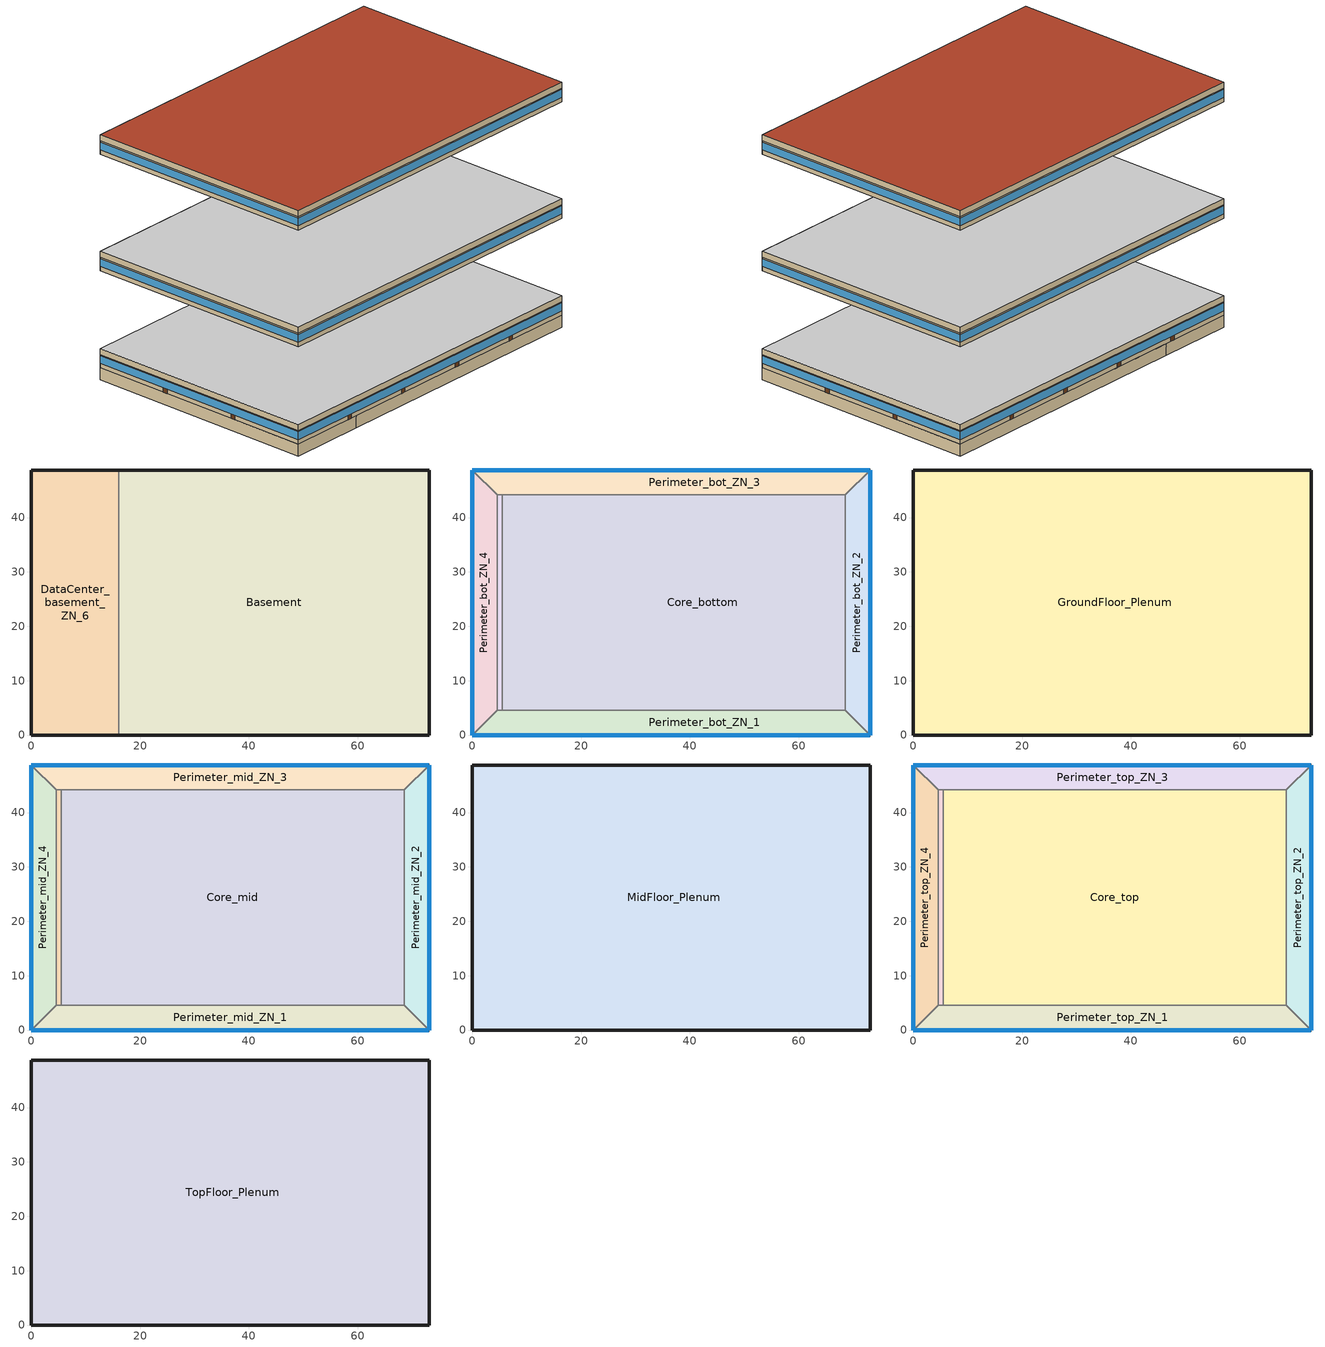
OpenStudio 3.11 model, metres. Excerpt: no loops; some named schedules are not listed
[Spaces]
Basement
 floor ground (Basement Floor construction): 73.11,48.74 73.11,0 16.08,0 16.08,48.74 z-2.44
 wall ground (Basement Wall C-Factor 0.68 Height 2.44): 16.08,0 73.11,0 73.11,48.74 16.08,48.74 z-2.44:0
 wall to DataCenter_basement_ZN_6: 16.08,48.74 16.08,0 z-2.44:0
DataCenter_basement_ZN_6
 floor ground (Basement Floor construction): 16.08,48.74 16.08,0 0,0 0,48.74 z-2.44
 wall ground (Basement Wall C-Factor 0.68 Height 2.44): 16.08,48.74 0,48.74 0,0 16.08,0 z-2.44:0
Core_bottom
 floor to DataCenter_basement_ZN_6: 16.08,44.16 16.08,4.57 5.49,4.57 5.49,44.16 z0
 floor to Basement: 68.53,44.16 68.53,4.57 16.08,4.57 16.08,44.16 z0
 wall to Perimeter_bot_ZN_1: 5.49,4.57 68.53,4.57 z0:2.74
 wall to DataCenter_bot_ZN_6: 5.49,44.16 5.49,4.57 z0:2.74
 wall to Perimeter_bot_ZN_2: 68.53,4.57 68.53,44.16 z0:2.74
 wall to Perimeter_bot_ZN_3: 68.53,44.16 5.49,44.16 z0:2.74
Perimeter_bot_ZN_3
 floor to Basement: 73.11,48.74 68.53,44.16 16.08,44.16 16.08,48.74 z0
 floor to DataCenter_basement_ZN_6: 16.08,48.74 16.08,44.16 4.57,44.16 0,48.74 z0
 wall outside: 73.11,48.74 0,48.74 z0:2.74
 wall to Perimeter_bot_ZN_4: 0,48.74 4.57,44.16 z0:2.74
 wall to Perimeter_bot_ZN_2: 68.53,44.16 73.11,48.74 z0:2.74
 wall to DataCenter_bot_ZN_6: 4.57,44.16 5.49,44.16 z0:2.74
 window: 73.11,48.74 0,48.74 z0.91:2.5
 door: 59.29,48.74 58.38,48.74 / 44.44,48.74 43.52,48.74 / 29.61,48.74 28.7,48.74 / 14.74,48.74 13.82,48.74 z0:2.13
Perimeter_bot_ZN_1
 floor to DataCenter_basement_ZN_6: 16.08,4.57 16.08,0 0,0 4.57,4.57 z0
 floor to Basement: 68.53,4.57 73.11,0 16.08,0 16.08,4.57 z0
 wall outside: 0,0 73.11,0 z0:2.74
 wall to Perimeter_bot_ZN_4: 4.57,4.57 0,0 z0:2.74
 wall to DataCenter_bot_ZN_6: 5.49,4.57 4.57,4.57 z0:2.74
 wall to Perimeter_bot_ZN_2: 73.11,0 68.53,4.57 z0:2.74
 window: 0,0 73.11,0 z0.91:2.5
 door: 13.81,0 14.73,0 / 28.64,0 29.56,0 / 43.53,0 44.44,0 / 58.43,0 59.34,0 z0:2.13
Perimeter_bot_ZN_2
 floor to Basement: 73.11,48.74 73.11,0 68.53,4.57 68.53,44.16 z0
 wall outside: 73.11,0 73.11,48.74 z0:2.74
 window: 73.11,0 73.11,48.74 z0.91:2.5
 door: 73.11,15.6 73.11,16.51 / 73.11,32.21 73.11,33.12 z0:2.13
Perimeter_bot_ZN_4
 floor to DataCenter_basement_ZN_6: 0,48.74 4.57,44.16 4.57,4.57 0,0 z0
 wall outside: 0,48.74 0,0 z0:2.74
 wall to DataCenter_bot_ZN_6: 4.57,4.57 4.57,44.16 z0:2.74
 window: 0,48.74 0,0 z0.91:2.5
 door: 0,33.19 0,32.27 / 0,16.55 0,15.64 z0:2.13
DataCenter_bot_ZN_6
 floor to DataCenter_basement_ZN_6: 5.49,44.16 5.49,4.57 4.57,4.57 4.57,44.16 z0
GroundFloor_Plenum
 floor to Perimeter_bot_ZN_4: 0,48.74 4.57,44.16 4.57,4.57 0,0 z2.74
 floor to Perimeter_bot_ZN_2: 73.11,48.74 73.11,0 68.53,4.57 68.53,44.16 z2.74
 floor to Perimeter_bot_ZN_1: 68.53,4.57 73.11,0 0,0 4.57,4.57 z2.74
 floor to Perimeter_bot_ZN_3: 73.11,48.74 68.53,44.16 4.57,44.16 0,48.74 z2.74
 floor to Core_bottom: 68.53,44.16 68.53,4.57 5.49,4.57 5.49,44.16 z2.74
 floor to DataCenter_bot_ZN_6: 5.49,44.16 5.49,4.57 4.57,4.57 4.57,44.16 z2.74
 wall outside: 73.11,0 73.11,48.74 0,48.74 0,0 73.11,0 z2.74:3.96
 ceiling adiabatic (Adiabatic floor construction): 73.11,0 73.11,48.74 0,48.74 0,0 z3.96
Perimeter_mid_ZN_2
 floor adiabatic (Adiabatic floor construction): 73.11,48.74 73.11,0 68.53,4.57 68.53,44.16 z19.82
 wall outside: 73.11,0 73.11,48.74 z19.82:22.56
 wall to Perimeter_mid_ZN_3: 73.11,48.74 68.53,44.16 z19.82:22.56
 wall to Perimeter_mid_ZN_1: 68.53,4.57 73.11,0 z19.82:22.56
 wall to Core_mid: 68.53,44.16 68.53,4.57 z19.82:22.56
 window: 73.11,0 73.11,48.74 z20.73:22.32
Perimeter_mid_ZN_1
 floor adiabatic (Adiabatic floor construction): 68.53,4.57 73.11,0 0,0 4.57,4.57 z19.82
 wall outside: 0,0 73.11,0 z19.82:22.56
 wall to Perimeter_mid_ZN_4: 4.57,4.57 0,0 z19.82:22.56
 wall to DataCenter_mid_ZN_6: 5.49,4.57 4.57,4.57 z19.82:22.56
 wall to Core_mid: 68.53,4.57 5.49,4.57 z19.82:22.56
 window: 0,0 73.11,0 z20.73:22.32
DataCenter_mid_ZN_6
 floor adiabatic (Adiabatic floor construction): 5.49,44.16 5.49,4.57 4.57,4.57 4.57,44.16 z19.82
 wall to Perimeter_mid_ZN_4: 4.57,44.16 4.57,4.57 z19.82:22.56
 wall to Core_mid: 5.49,4.57 5.49,44.16 z19.82:22.56
 wall to Perimeter_mid_ZN_3: 5.49,44.16 4.57,44.16 z19.82:22.56
Core_mid
 floor adiabatic (Adiabatic floor construction): 68.53,44.16 68.53,4.57 5.49,4.57 5.49,44.16 z19.82
 wall to Perimeter_mid_ZN_3: 68.53,44.16 5.49,44.16 z19.82:22.56
Perimeter_mid_ZN_3
 floor adiabatic (Adiabatic floor construction): 73.11,48.74 68.53,44.16 4.57,44.16 0,48.74 z19.82
 wall outside: 73.11,48.74 0,48.74 z19.82:22.56
 wall to Perimeter_mid_ZN_4: 0,48.74 4.57,44.16 z19.82:22.56
 window: 73.11,48.74 0,48.74 z20.73:22.32
Perimeter_mid_ZN_4
 floor adiabatic (Adiabatic floor construction): 0,48.74 4.57,44.16 4.57,4.57 0,0 z19.82
 wall outside: 0,48.74 0,0 z19.82:22.56
 window: 0,48.74 0,0 z20.73:22.32
MidFloor_Plenum
 floor to Perimeter_mid_ZN_1: 68.53,4.57 73.11,0 0,0 4.57,4.57 z22.56
 floor to DataCenter_mid_ZN_6: 5.49,44.16 5.49,4.57 4.57,4.57 4.57,44.16 z22.56
 floor to Perimeter_mid_ZN_2: 73.11,48.74 73.11,0 68.53,4.57 68.53,44.16 z22.56
 floor to Perimeter_mid_ZN_4: 0,48.74 4.57,44.16 4.57,4.57 0,0 z22.56
 floor to Core_mid: 68.53,44.16 68.53,4.57 5.49,4.57 5.49,44.16 z22.56
 floor to Perimeter_mid_ZN_3: 73.11,48.74 68.53,44.16 4.57,44.16 0,48.74 z22.56
 wall outside: 73.11,48.74 0,48.74 0,0 73.11,0 73.11,48.74 z22.56:23.78
 ceiling adiabatic (Adiabatic floor construction): 73.11,0 73.11,48.74 0,48.74 0,0 z23.78
DataCenter_top_ZN_6
 floor adiabatic (Adiabatic floor construction): 5.49,44.16 5.49,4.57 4.57,4.57 4.57,44.16 z43.6
 wall to Perimeter_top_ZN_4: 4.57,44.16 4.57,4.57 z43.6:46.34
 wall to Core_top: 5.49,4.57 5.49,44.16 z43.6:46.34
 wall to Perimeter_top_ZN_3: 5.49,44.16 4.57,44.16 z43.6:46.34
 wall to Perimeter_top_ZN_1: 4.57,4.57 5.49,4.57 z43.6:46.34
Perimeter_top_ZN_3
 floor adiabatic (Adiabatic floor construction): 73.11,48.74 68.53,44.16 4.57,44.16 0,48.74 z43.6
 wall outside: 73.11,48.74 0,48.74 z43.6:46.34
 wall to Core_top: 5.49,44.16 68.53,44.16 z43.6:46.34
 wall to Perimeter_top_ZN_2: 68.53,44.16 73.11,48.74 z43.6:46.34
 wall to Perimeter_top_ZN_4: 0,48.74 4.57,44.16 z43.6:46.34
 window: 73.11,48.74 0,48.74 z44.51:46.1
Core_top
 floor adiabatic (Adiabatic floor construction): 68.53,44.16 68.53,4.57 5.49,4.57 5.49,44.16 z43.6
 wall to Perimeter_top_ZN_1: 5.49,4.57 68.53,4.57 z43.6:46.34
 wall to Perimeter_top_ZN_2: 68.53,4.57 68.53,44.16 z43.6:46.34
Perimeter_top_ZN_2
 floor adiabatic (Adiabatic floor construction): 73.11,48.74 73.11,0 68.53,4.57 68.53,44.16 z43.6
 wall outside: 73.11,0 73.11,48.74 z43.6:46.34
 wall to Perimeter_top_ZN_1: 68.53,4.57 73.11,0 z43.6:46.34
 window: 73.11,0 73.11,48.74 z44.51:46.1
Perimeter_top_ZN_1
 floor adiabatic (Adiabatic floor construction): 68.53,4.57 73.11,0 0,0 4.57,4.57 z43.6
 wall outside: 0,0 73.11,0 z43.6:46.34
 wall to Perimeter_top_ZN_4: 4.57,4.57 0,0 z43.6:46.34
 window: 0,0 73.11,0 z44.51:46.1
Perimeter_top_ZN_4
 floor adiabatic (Adiabatic floor construction): 0,48.74 4.57,44.16 4.57,4.57 0,0 z43.6
 wall outside: 0,48.74 0,0 z43.6:46.34
 window: 0,48.74 0,0 z44.51:46.1
TopFloor_Plenum
 floor to Perimeter_top_ZN_3: 73.11,48.74 68.53,44.16 4.57,44.16 0,48.74 z46.34
 floor to Perimeter_top_ZN_2: 73.11,48.74 73.11,0 68.53,4.57 68.53,44.16 z46.34
 floor to Perimeter_top_ZN_1: 68.53,4.57 73.11,0 0,0 4.57,4.57 z46.34
 floor to Perimeter_top_ZN_4: 0,48.74 4.57,44.16 4.57,4.57 0,0 z46.34
 floor to DataCenter_top_ZN_6: 5.49,44.16 5.49,4.57 4.57,4.57 4.57,44.16 z46.34
 floor to Core_top: 68.53,44.16 68.53,4.57 5.49,4.57 5.49,44.16 z46.34
 wall outside: 0,0 73.11,0 73.11,48.74 0,48.74 0,0 z46.34:47.56
 roof outside: 73.11,0 73.11,48.74 0,48.74 0,0 z47.56
[Building]
-LargeOffice-ASHRAE 169-2013-4A created: 2026-08-07 19:50:50 -0400: North Axis {deg}=0; Default Construction Set=90.1-2019 - LrgOffice - ASHRAE 169-2013-4A; Standards Number of Stories=13; Standards Number of Above Ground Stories=12; Standards Building Type=LargeOffice
[Site]
New York-John F Kennedy Intl AP_NY_USA: Latitude {deg}=40.65; Longitude {deg}=-73.8; Time Zone {hr}=-5; Elevation {m}=5
[SizingPeriod:DesignDay] Barometric Pressure {Pa}=101241; Rain Indicator=No; Snow Indicator=No; Day of Month=21; Daylight Saving Time Indicator=No; Humidity Condition Type=Wetbulb; Dry-Bulb Temperature Range Modifier Type=DefaultMultipliers
Name | Maximum Dry-Bulb Temperature {C} | Daily Dry-Bulb Temperature Range {deltaC} | Wind Speed {m/s} | Wind Direction {deg} | Month | Day Type | Wetbulb or DewPoint at Maximum Dry-Bulb {C} | Solar Model Indicator | ASHRAE Clear Sky Optical Depth for Beam Irradiance | ASHRAE Clear Sky Optical Depth for Diffuse Irradiance | Sky Clearness
New.York-John.F.Kennedy.Intl.AP_NY_USA Ann Clg .4% Condns DB=>MWB | 32.1 | 7.4 | 5.6 | 230 | 7 | SummerDesignDay | 23.1 | ASHRAETau | 0.541 | 1.8
New.York-John.F.Kennedy.Intl.AP_NY_USA Ann Clg .4% Condns WB=>MDB | 29.1 | 7.4 | 5.6 | 230 | 7 | SummerDesignDay | 25 | ASHRAETau | 0.541 | 1.8
New.York-John.F.Kennedy.Intl.AP_NY_USA Ann Htg 99.6% Condns DB | -10.7 | 0 | 7.5 | 320 | 1 | WinterDesignDay | -10.7 | ASHRAEClearSky |  |  | 0
[ClimateZones]
Climate Zone Institution Name 1=ASHRAE; Climate Zone Document Name 1=ANSI/ASHRAE Standard 169; Climate Zone Document Year 1=2006; Climate Zone Value 1=4A
[Site:WaterMainsTemperature]
Calculation Method=Correlation; Annual Average Outdoor Air Temperature {C}=12.4667; Maximum Difference In Monthly Average Outdoor Air Temperatures {deltaC}=25.2; Temperature Multiplier=1; Temperature Offset {deltaC}=0
[Site:GroundTemperature:Shallow]
6, 2.1, 1.1, 2, 7.2, 13.1, 18.7, 22.7, 23.9, 22, 17.5, 11.7
[Site:GroundTemperature:Deep]
11.8, 9, 7.2, 6.7, 7.7, 10.1, 13, 15.9, 17.8, 18.2, 17.1, 14.8
[Site:GroundTemperature:FCfactorMethod]
January Ground Temperature {C}=14; February Ground Temperature {C}=7.3; March Ground Temperature {C}=3.3; April Ground Temperature {C}=1.2; May Ground Temperature {C}=-0.2; June Ground Temperature {C}=5.6; July Ground Temperature {C}=10.9; August Ground Temperature {C}=16.1; September Ground Temperature {C}=21.7; October Ground Temperature {C}=25; November Ground Temperature {C}=24.8; December Ground Temperature {C}=19.9
[Material:NoMass] Thermal Absorptance=0.9; Solar Absorptance=0.7
Name | Roughness | Thermal Resistance {m2-K/W} | Visible Absorptance
CP02 CARPET PAD; CP02 CARPET PAD 1 | VeryRough | 0.21648 | 0.8
Nonres_Floor_Insulation | MediumSmooth | 2.88292 | 0.7
Typical Insulation R-14.97 | Smooth | 2.63723 | 0.7
Typical Carpet Pad | Smooth | 0.21648 | 0.8
Typical Insulation R-7.23 | Smooth | 1.27273 | 0.7
Typical Insulation R-30.13 | Smooth | 5.30668 | 0.7
Typical Insulation R-1.85 | Smooth | 0.326262 | 0.7
Typical Insulation R-2.38 | Smooth | 0.418404 | 0.7
[Material]
Name | Roughness | Thickness {m} | Conductivity {W/m-K} | Density {kg/m3} | Specific Heat {J/kg-K} | Thermal Absorptance | Solar Absorptance | Visible Absorptance
100mm Normalweight concrete floor | MediumSmooth | 0.1016 | 2.31 | 2322 | 832
G01 13mm gypsum board | Smooth | 0.0127 | 0.16 | 800 | 1090 | 0.9 | 0.7 | 0.5
M10 200mm concrete block basement wall | MediumRough | 0.2032 | 1.326 | 1842 | 912
4 in. Normalweight Concrete Floor | MediumRough | 0.1016 | 2.31 | 2322 | 832 | 0.9 | 0.7 | 0.7
1IN Stucco | Smooth | 0.0253 | 0.6918 | 1858 | 837 | 0.9 | 0.7 | 0.92
8IN CONCRETE HW RefBldg | Rough | 0.2032 | 1.311 | 2240 | 836.8 | 0.9 | 0.7 | 0.7
1/2IN Gypsum | Smooth | 0.0127 | 0.16 | 784.9 | 830 | 0.9 | 0.4 | 0.4
Roof Membrane | VeryRough | 0.0095 | 0.16 | 1121.29 | 1460 | 0.9 | 0.7 | 0.7
Metal Roof Surface; F08 Metal surface | Smooth | 0.0008 | 45.28 | 7824 | 500 | 0.9 | 0.7 | 0.7
8 in. Normalweight Concrete Floor | MediumRough | 0.2032 | 2.31 | 2322 | 832 | 0.9 | 0.7 | 0.7
8 in. Concrete Block Basement Wall | MediumRough | 0.2032 | 1.326 | 1842 | 912 | 0.9 | 0.7 | 0.7
G05 25mm wood | MediumSmooth | 0.0254 | 0.15 | 608 | 1630 | 0.9 | 0.5 | 0.5
Acoustic Tile - 1/2 in. | MediumSmooth | 0.0127 | 0.0576335 | 288.332 | 795.492 |  | 0 | 0
Std Wood 6inch | MediumSmooth | 0.15 | 0.12 | 540 | 1210 | 0.9 | 0.7 | 0.7
[Construction]
Adiabatic floor construction: CP02 CARPET PAD, 100mm Normalweight concrete floor, Nonres_Floor_Insulation
Basement Floor construction: M10 200mm concrete block basement wall, CP02 CARPET PAD 1
Typical Insulated Exterior Mass Floor R-17.54: Typical Insulation R-14.97, 4 in. Normalweight Concrete Floor, Typical Carpet Pad
Typical Insulated Exterior Mass Wall R-9.62: 1IN Stucco, 8IN CONCRETE HW RefBldg, Typical Insulation R-7.23, 1/2IN Gypsum
Typical IEAD Roof R-31.25: Roof Membrane, Typical Insulation R-30.13, Metal Roof Surface
Typical Interior Floor: 100mm Normalweight concrete floor, CP02 CARPET PAD
Typical Interior Wall: G01 13mm gypsum board, G01 13mm gypsum board
Typical Interior Ceiling: CP02 CARPET PAD, 100mm Normalweight concrete floor
Typical Insulated Carpeted 8in Slab Floor: 8 in. Normalweight Concrete Floor, Typical Carpet Pad
Typical Insulated Basement Mass Wall: 8 in. Concrete Block Basement Wall
U 0.36 SHGC 0.36 Simple Glazing: U 0.36 SHGC 0.36 Simple Glazing
U 0.45 SHGC 0.33 Simple Glazing: U 0.45 SHGC 0.33 Simple Glazing
Typical Insulated Metal Door R-2.7: F08 Metal surface, Typical Insulation R-1.85
U 0.63 SHGC 0.33 Simple Glazing: U 0.63 SHGC 0.33 Simple Glazing
Typical Overhead Door R-3.23: Typical Insulation R-2.38
U 0.5 SHGC 0.4 Simple Glazing: U 0.5 SHGC 0.4 Simple Glazing
Typical Interior Window: Clear 3mm
Typical Interior Door; Typical Interior Partition: G05 25mm wood
Plenum Acoustical Tile: Acoustic Tile - 1/2 in.
InteriorFurnishings: Std Wood 6inch
[Construction:CfactorUndergroundWall]
Basement Wall C-Factor 0.68 Height 2.44: C-Factor {W/m2-K}=0.675713; Height {m}=2.439
[DefaultConstructionSet]
Name | Default Exterior Surface Constructions | Default Interior Surface Constructions | Default Ground Contact Surface Constructions | Default Exterior SubSurface Constructions | Default Interior SubSurface Constructions | Interior Partition Construction
90.1-2019 - LrgOffice - ASHRAE 169-2013-4A | Default Surface Constructions 1 | Default Surface Constructions 2 | Default Surface Constructions 3 | Default Sub Surface Constructions 1 | Default Sub Surface Constructions 2 | Typical Interior Partition
90.1-2019 - LrgOffice - Plenum - ASHRAE 169-2013-4A | Default Surface Constructions 4 | Default Surface Constructions 5 | Default Surface Constructions 6 | Default Sub Surface Constructions 3 | Default Sub Surface Constructions 4
[DefaultSurfaceConstructions]
Name | Floor Construction | Wall Construction | Roof Ceiling Construction
Default Surface Constructions 1 | Typical Insulated Exterior Mass Floor R-17.54 | Typical Insulated Exterior Mass Wall R-9.62 | Typical IEAD Roof R-31.25
Default Surface Constructions 2 | Typical Interior Floor | Typical Interior Wall | Typical Interior Ceiling
Default Surface Constructions 3 | Typical Insulated Carpeted 8in Slab Floor | Typical Insulated Basement Mass Wall
Default Surface Constructions 4; Default Surface Constructions 6
Default Surface Constructions 5 | Plenum Acoustical Tile
[DefaultSubSurfaceConstructions]
Name | Fixed Window Construction | Operable Window Construction | Door Construction | Glass Door Construction | Overhead Door Construction | Skylight Construction | Tubular Daylight Dome Construction | Tubular Daylight Diffuser Construction
Default Sub Surface Constructions 1 | U 0.36 SHGC 0.36 Simple Glazing | U 0.45 SHGC 0.33 Simple Glazing | Typical Insulated Metal Door R-2.7 | U 0.63 SHGC 0.33 Simple Glazing | Typical Overhead Door R-3.23 | U 0.5 SHGC 0.4 Simple Glazing | Typical Interior Window | Typical Interior Window
Default Sub Surface Constructions 2 | Typical Interior Window | Typical Interior Window | Typical Interior Door
Default Sub Surface Constructions 3; Default Sub Surface Constructions 4
[WindowMaterial:SimpleGlazingSystem] Visible Transmittance=0.81
Name | U-Factor {W/m2-K} | Solar Heat Gain Coefficient
U 0.36 SHGC 0.36 Simple Glazing | 2.04417 | 0.36
U 0.45 SHGC 0.33 Simple Glazing | 2.55522 | 0.33
U 0.63 SHGC 0.33 Simple Glazing | 3.57731 | 0.33
U 0.5 SHGC 0.4 Simple Glazing | 2.83913 | 0.4
[WindowMaterial:Glazing]
Clear 3mm: Optical Data Type=SpectralAverage; Thickness {m}=0.003; Solar Transmittance at Normal Incidence=0.837; Front Side Solar Reflectance at Normal Incidence=0.075; Back Side Solar Reflectance at Normal Incidence=0.075; Visible Transmittance at Normal Incidence=0.898; Front Side Visible Reflectance at Normal Incidence=0.081; Back Side Visible Reflectance at Normal Incidence=0.081; Infrared Transmittance at Normal Incidence=0; Front Side Infrared Hemispherical Emissivity=0.84; Back Side Infrared Hemispherical Emissivity=0.84; Conductivity {W/m-K}=0.9; Dirt Correction Factor for Solar and Visible Transmittance=1; Solar Diffusing=No
[Space]
Name | Space Type | Building Story | Thermal Zone | Part of Total Floor Area
Core_mid | Office WholeBuilding - Lg Office-others | Building Story 2 | Core_mid ZN | Yes
DataCenter_top_ZN_6 | Office OfficeLarge Data Center | Building Story 3 | DataCenter_top_ZN_6 ZN
Perimeter_mid_ZN_2 | Office WholeBuilding - Lg Office-others | Building Story 2 | Perimeter_mid_ZN_2 ZN | Yes
Perimeter_mid_ZN_1 | Office WholeBuilding - Lg Office-others | Building Story 2 | Perimeter_mid_ZN_1 ZN | Yes
MidFloor_Plenum | Plenum |  | MidFloor_Plenum ZN | No
DataCenter_mid_ZN_6 | Office OfficeLarge Data Center | Building Story 2 | DataCenter_mid_ZN_6 ZN
Core_bottom | Office WholeBuilding - Lg Office-others | Building Story 1 | Core_bottom ZN | Yes
Perimeter_top_ZN_3 | Office WholeBuilding - Lg Office-others | Building Story 3 | Perimeter_top_ZN_3 ZN | Yes
Core_top | Office WholeBuilding - Lg Office-others | Building Story 3 | Core_top ZN | Yes
Perimeter_bot_ZN_3 | Office WholeBuilding - Lg Office-others | Building Story 1 | Perimeter_bot_ZN_3 ZN | Yes
Basement | Office WholeBuilding - Lg Office-basement | Basement Story 0 | Basement ZN | Yes
Perimeter_bot_ZN_1 | Office WholeBuilding - Lg Office-others | Building Story 1 | Perimeter_bot_ZN_1 ZN | Yes
Perimeter_mid_ZN_3 | Office WholeBuilding - Lg Office-others | Building Story 2 | Perimeter_mid_ZN_3 ZN | Yes
Perimeter_top_ZN_2 | Office WholeBuilding - Lg Office-others | Building Story 3 | Perimeter_top_ZN_2 ZN | Yes
Perimeter_top_ZN_1 | Office WholeBuilding - Lg Office-others | Building Story 3 | Perimeter_top_ZN_1 ZN | Yes
Perimeter_mid_ZN_4 | Office WholeBuilding - Lg Office-others | Building Story 2 | Perimeter_mid_ZN_4 ZN | Yes
TopFloor_Plenum | Plenum |  | TopFloor_Plenum ZN | No
GroundFloor_Plenum | Plenum |  | GroundFloor_Plenum ZN | No
Perimeter_top_ZN_4 | Office WholeBuilding - Lg Office-others | Building Story 3 | Perimeter_top_ZN_4 ZN | Yes
DataCenter_basement_ZN_6 | Office OfficeLarge Main Data Center | Basement Story 0 | DataCenter_basement_ZN_6 ZN
Perimeter_bot_ZN_2 | Office WholeBuilding - Lg Office-others | Building Story 1 | Perimeter_bot_ZN_2 ZN | Yes
Perimeter_bot_ZN_4 | Office WholeBuilding - Lg Office-others | Building Story 1 | Perimeter_bot_ZN_4 ZN | Yes
DataCenter_bot_ZN_6 | Office OfficeLarge Data Center | Building Story 1 | DataCenter_bot_ZN_6 ZN
[BuildingStory]
Name | Nominal Z Coordinate {m}
Basement Story 0 | -2.439
Building Story 1 | 0
Building Story 2 | 19.816
Building Story 3 | 43.5952
[SpaceType]
Name | Default Schedule Set | Design Specification Outdoor Air Object | Standards Building Type | Standards Space Type | Default Construction Set
Office OfficeLarge Data Center | Office OfficeLarge Data Center Schedule Set | Office OfficeLarge Data Center Ventilation | Office | OfficeLarge Data Center
Office OfficeLarge Main Data Center | Office OfficeLarge Main Data Center Schedule Set | Office OfficeLarge Main Data Center Ventilation | Office | OfficeLarge Main Data Center
Office WholeBuilding - Lg Office-basement | Office WholeBuilding - Lg Office-basement Schedule Set | Office WholeBuilding - Lg Office-basement Ventilation | Office | WholeBuilding - Lg Office-basement
Office WholeBuilding - Lg Office-others | Office WholeBuilding - Lg Office-others Schedule Set | Office WholeBuilding - Lg Office-others Ventilation | Office | WholeBuilding - Lg Office-others
Plenum | Plenum Schedule Set |  |  | Plenum | 90.1-2019 - LrgOffice - Plenum - ASHRAE 169-2013-4A
[Lights:Definition] Design Level Calculation Method=Watts/Area; Watts per Space Floor Area {W/m2}=6.8889; Fraction Radiant=0.7; Fraction Visible=0.2; Return Air Fraction=0
Office OfficeLarge Data Center Lights Definition; Office OfficeLarge Main Data Center Lights Definition; Office WholeBuilding - Lg Office-basement Lights Definition; Office WholeBuilding - Lg Office-others Lights Definition
[ElectricEquipment:Definition] Design Level Calculation Method=Watts/Area; Fraction Latent=0; Fraction Radiant=0.5; Fraction Lost=0
Name | Watts per Space Floor Area {W/m2}
Office OfficeLarge Data Center Elec Equip Definition | 215.278
Office OfficeLarge Main Data Center Elec Equip Definition | 484.376
Office WholeBuilding - Lg Office-basement Elec Equip Definition | 4.84376
Office WholeBuilding - Lg Office-others Elec Equip Definition | 8.07293
[ElectricEquipment]
Name | Electric Equipment Definition | Space or SpaceType
Office OfficeLarge Data Center Elec Equip | Office OfficeLarge Data Center Elec Equip Definition | Office OfficeLarge Data Center
Office OfficeLarge Main Data Center Elec Equip | Office OfficeLarge Main Data Center Elec Equip Definition | Office OfficeLarge Main Data Center
Office WholeBuilding - Lg Office-basement Elec Equip | Office WholeBuilding - Lg Office-basement Elec Equip Definition | Office WholeBuilding - Lg Office-basement
Office WholeBuilding - Lg Office-others Elec Equip | Office WholeBuilding - Lg Office-others Elec Equip Definition | Office WholeBuilding - Lg Office-others
[DesignSpecification:OutdoorAir]
Name | Outdoor Air Flow per Person {m3/s-person} | Outdoor Air Flow per Floor Area {m3/s-m2} | Outdoor Air Flow Air Changes per Hour {1/hr} | Outdoor Air Method
Office OfficeLarge Data Center Ventilation; Office OfficeLarge Main Data Center Ventilation | 0 | 0 | 0
Office WholeBuilding - Lg Office-basement Ventilation; Office WholeBuilding - Lg Office-others Ventilation |  | 0.0004318 |  | Sum
[DefaultScheduleSet]
Name | Lighting Schedule | Electric Equipment Schedule | Number of People Schedule | People Activity Level Schedule
Office OfficeLarge Data Center Schedule Set; Office OfficeLarge Main Data Center Schedule Set | OfficeLarge BLDG_LIGHT_SCH_2013 | DataCenter_EQUIP_SCH
Office WholeBuilding - Lg Office-basement Schedule Set | OfficeLarge BLDG_LIGHT_SCH_2013 | Always On | OfficeLarge BLDG_OCC_SCH | OfficeLarge ACTIVITY_SCH
Office WholeBuilding - Lg Office-others Schedule Set | OfficeLarge BLDG_LIGHT_SCH_2013 | OfficeLarge BLDG_EQUIP_SCH_2013 | OfficeLarge BLDG_OCC_SCH | OfficeLarge ACTIVITY_SCH
Plenum Schedule Set
[ThermostatSetpoint:DualSetpoint]
Name | Heating Setpoint Temperature Schedule | Cooling Setpoint Temperature Schedule
Office WholeBuilding - Lg Office-basement Thermostat 1; Office WholeBuilding - Lg Office-others Thermostat 1; Office WholeBuilding - Lg Office-others Thermostat 2; Office WholeBuilding - Lg Office-others Thermostat 3; Office WholeBuilding - Lg Office-others Thermostat 4; Office WholeBuilding - Lg Office-others Thermostat 5; Office WholeBuilding - Lg Office-others Thermostat 6; Office WholeBuilding - Lg Office-others Thermostat 7; Office WholeBuilding - Lg Office-others Thermostat 8; Office WholeBuilding - Lg Office-others Thermostat 9; Office WholeBuilding - Lg Office-others Thermostat 10; Office WholeBuilding - Lg Office-others Thermostat 11; Office WholeBuilding - Lg Office-others Thermostat 12; Office WholeBuilding - Lg Office-others Thermostat 13; Office WholeBuilding - Lg Office-others Thermostat 14; Office WholeBuilding - Lg Office-others Thermostat 15 | OfficeLarge HTGSETP_SCH_YES_OPTIMUM - occupant standby mode | OfficeLarge CLGSETP_SCH_NO_SETBACK - occupant standby mode
Office OfficeLarge Main Data Center Thermostat 1; Office OfficeLarge Data Center Thermostat 1; Office OfficeLarge Data Center Thermostat 2; Office OfficeLarge Data Center Thermostat 3 | OfficeLarge HTGSETP_DC_SCH - occupant standby mode | OfficeLarge CLGSETP_DC_SCH - occupant standby mode
Plenum Thermostat 1; Plenum Thermostat 2; Plenum Thermostat 3
[People:Definition] Number of People Calculation Method=People/Area; People per Space Floor Area {person/m2}=0.0538196; Fraction Radiant=0.3; Thermal Comfort Model Type 1=AdaptiveASH55
Office WholeBuilding - Lg Office-basement People Definition; Office WholeBuilding - Lg Office-others People Definition
[People] Work Efficiency Schedule=Work Efficiency Schedule; Clothing Insulation Calculation Method=ClothingInsulationSchedule; Clothing Insulation Schedule=Clothing Schedule; Air Velocity Schedule=Air Velocity Schedule; Multiplier=1
Name | People Definition | Space or SpaceType
Office WholeBuilding - Lg Office-basement People | Office WholeBuilding - Lg Office-basement People Definition | Office WholeBuilding - Lg Office-basement
Office WholeBuilding - Lg Office-others People | Office WholeBuilding - Lg Office-others People Definition | Office WholeBuilding - Lg Office-others
[Lights] Fraction Replaceable=1
Name | Lights Definition | Space or SpaceType
Basement-Office WholeBuilding - Lg Office-basement Lights | Office WholeBuilding - Lg Office-basement Lights Definition | Basement
Core_bottom-Office WholeBuilding - Lg Office-others Lights | Office WholeBuilding - Lg Office-others Lights Definition | Core_bottom
Core_mid-Office WholeBuilding - Lg Office-others Lights | Office WholeBuilding - Lg Office-others Lights Definition | Core_mid
Core_top-Office WholeBuilding - Lg Office-others Lights | Office WholeBuilding - Lg Office-others Lights Definition | Core_top
DataCenter_basement_ZN_6-Office OfficeLarge Main Data Center Lights | Office OfficeLarge Main Data Center Lights Definition | DataCenter_basement_ZN_6
DataCenter_bot_ZN_6-Office OfficeLarge Data Center Lights | Office OfficeLarge Data Center Lights Definition | DataCenter_bot_ZN_6
DataCenter_mid_ZN_6-Office OfficeLarge Data Center Lights | Office OfficeLarge Data Center Lights Definition | DataCenter_mid_ZN_6
DataCenter_top_ZN_6-Office OfficeLarge Data Center Lights | Office OfficeLarge Data Center Lights Definition | DataCenter_top_ZN_6
Perimeter_bot_ZN_1-Office WholeBuilding - Lg Office-others Lights | Office WholeBuilding - Lg Office-others Lights Definition | Perimeter_bot_ZN_1
Perimeter_bot_ZN_2-Office WholeBuilding - Lg Office-others Lights | Office WholeBuilding - Lg Office-others Lights Definition | Perimeter_bot_ZN_2
Perimeter_bot_ZN_3-Office WholeBuilding - Lg Office-others Lights | Office WholeBuilding - Lg Office-others Lights Definition | Perimeter_bot_ZN_3
Perimeter_bot_ZN_4-Office WholeBuilding - Lg Office-others Lights | Office WholeBuilding - Lg Office-others Lights Definition | Perimeter_bot_ZN_4
Perimeter_mid_ZN_1-Office WholeBuilding - Lg Office-others Lights | Office WholeBuilding - Lg Office-others Lights Definition | Perimeter_mid_ZN_1
Perimeter_mid_ZN_2-Office WholeBuilding - Lg Office-others Lights | Office WholeBuilding - Lg Office-others Lights Definition | Perimeter_mid_ZN_2
Perimeter_mid_ZN_3-Office WholeBuilding - Lg Office-others Lights | Office WholeBuilding - Lg Office-others Lights Definition | Perimeter_mid_ZN_3
Perimeter_mid_ZN_4-Office WholeBuilding - Lg Office-others Lights | Office WholeBuilding - Lg Office-others Lights Definition | Perimeter_mid_ZN_4
Perimeter_top_ZN_1-Office WholeBuilding - Lg Office-others Lights | Office WholeBuilding - Lg Office-others Lights Definition | Perimeter_top_ZN_1
Perimeter_top_ZN_2-Office WholeBuilding - Lg Office-others Lights | Office WholeBuilding - Lg Office-others Lights Definition | Perimeter_top_ZN_2
Perimeter_top_ZN_3-Office WholeBuilding - Lg Office-others Lights | Office WholeBuilding - Lg Office-others Lights Definition | Perimeter_top_ZN_3
Perimeter_top_ZN_4-Office WholeBuilding - Lg Office-others Lights | Office WholeBuilding - Lg Office-others Lights Definition | Perimeter_top_ZN_4
[SpaceInfiltration:DesignFlowRate] Design Flow Rate Calculation Method=Flow/ExteriorArea; Flow per Exterior Surface Area {m3/s-m2}=0.000570329; Velocity Term Coefficient=0; Density Basis=Outdoor
Name | Space or SpaceType | Schedule | Constant Term Coefficient | Temperature Term Coefficient | Velocity Squared Term Coefficient
Perimeter_bot_ZN_4 HVAC On Infiltration | Perimeter_bot_ZN_4 | Infiltration HVAC On Schedule | -0.0461 | 0.0053 | 0.0311
Perimeter_bot_ZN_4 HVAC Off Infiltration | Perimeter_bot_ZN_4 | Infiltration HVAC Off Schedule | 0 | 0.0174 | 0.0341
GroundFloor_Plenum HVAC On Infiltration | GroundFloor_Plenum | Infiltration HVAC On Schedule | -0.0461 | 0.0053 | 0.0311
GroundFloor_Plenum HVAC Off Infiltration | GroundFloor_Plenum | Infiltration HVAC Off Schedule | 0 | 0.0174 | 0.0341
Perimeter_top_ZN_4 HVAC On Infiltration | Perimeter_top_ZN_4 | Infiltration HVAC On Schedule | -0.0461 | 0.0053 | 0.0311
Perimeter_top_ZN_4 HVAC Off Infiltration | Perimeter_top_ZN_4 | Infiltration HVAC Off Schedule | 0 | 0.0174 | 0.0341
TopFloor_Plenum HVAC On Infiltration | TopFloor_Plenum | Infiltration HVAC On Schedule | -0.0461 | 0.0053 | 0.0311
TopFloor_Plenum HVAC Off Infiltration | TopFloor_Plenum | Infiltration HVAC Off Schedule | 0 | 0.0174 | 0.0341
Perimeter_mid_ZN_4 HVAC On Infiltration | Perimeter_mid_ZN_4 | Infiltration HVAC On Schedule | -0.0461 | 0.0053 | 0.0311
Perimeter_mid_ZN_4 HVAC Off Infiltration | Perimeter_mid_ZN_4 | Infiltration HVAC Off Schedule | 0 | 0.0174 | 0.0341
Perimeter_top_ZN_1 HVAC On Infiltration | Perimeter_top_ZN_1 | Infiltration HVAC On Schedule | -0.0461 | 0.0053 | 0.0311
Perimeter_top_ZN_1 HVAC Off Infiltration | Perimeter_top_ZN_1 | Infiltration HVAC Off Schedule | 0 | 0.0174 | 0.0341
Perimeter_bot_ZN_2 HVAC On Infiltration | Perimeter_bot_ZN_2 | Infiltration HVAC On Schedule | -0.0461 | 0.0053 | 0.0311
Perimeter_bot_ZN_2 HVAC Off Infiltration | Perimeter_bot_ZN_2 | Infiltration HVAC Off Schedule | 0 | 0.0174 | 0.0341
Perimeter_top_ZN_2 HVAC On Infiltration | Perimeter_top_ZN_2 | Infiltration HVAC On Schedule | -0.0461 | 0.0053 | 0.0311
Perimeter_top_ZN_2 HVAC Off Infiltration | Perimeter_top_ZN_2 | Infiltration HVAC Off Schedule | 0 | 0.0174 | 0.0341
Perimeter_mid_ZN_2 HVAC On Infiltration | Perimeter_mid_ZN_2 | Infiltration HVAC On Schedule | -0.0461 | 0.0053 | 0.0311
Perimeter_mid_ZN_2 HVAC Off Infiltration | Perimeter_mid_ZN_2 | Infiltration HVAC Off Schedule | 0 | 0.0174 | 0.0341
Perimeter_mid_ZN_1 HVAC On Infiltration | Perimeter_mid_ZN_1 | Infiltration HVAC On Schedule | -0.0461 | 0.0053 | 0.0311
Perimeter_mid_ZN_1 HVAC Off Infiltration | Perimeter_mid_ZN_1 | Infiltration HVAC Off Schedule | 0 | 0.0174 | 0.0341
MidFloor_Plenum HVAC On Infiltration | MidFloor_Plenum | Infiltration HVAC On Schedule | -0.0461 | 0.0053 | 0.0311
MidFloor_Plenum HVAC Off Infiltration | MidFloor_Plenum | Infiltration HVAC Off Schedule | 0 | 0.0174 | 0.0341
Perimeter_top_ZN_3 HVAC On Infiltration | Perimeter_top_ZN_3 | Infiltration HVAC On Schedule | -0.0461 | 0.0053 | 0.0311
Perimeter_top_ZN_3 HVAC Off Infiltration | Perimeter_top_ZN_3 | Infiltration HVAC Off Schedule | 0 | 0.0174 | 0.0341
Perimeter_bot_ZN_3 HVAC On Infiltration | Perimeter_bot_ZN_3 | Infiltration HVAC On Schedule | -0.0461 | 0.0053 | 0.0311
Perimeter_bot_ZN_3 HVAC Off Infiltration | Perimeter_bot_ZN_3 | Infiltration HVAC Off Schedule | 0 | 0.0174 | 0.0341
Perimeter_mid_ZN_3 HVAC On Infiltration | Perimeter_mid_ZN_3 | Infiltration HVAC On Schedule | -0.0461 | 0.0053 | 0.0311
Perimeter_mid_ZN_3 HVAC Off Infiltration | Perimeter_mid_ZN_3 | Infiltration HVAC Off Schedule | 0 | 0.0174 | 0.0341
Perimeter_bot_ZN_1 HVAC On Infiltration | Perimeter_bot_ZN_1 | Infiltration HVAC On Schedule | -0.0461 | 0.0053 | 0.0311
Perimeter_bot_ZN_1 HVAC Off Infiltration | Perimeter_bot_ZN_1 | Infiltration HVAC Off Schedule | 0 | 0.0174 | 0.0341
[ThermalZone] Use Ideal Air Loads=No
Name | Thermostat | Multiplier | Primary Daylighting Control | Fraction of Zone Controlled by Primary Daylighting Control | Secondary Daylighting Control | Fraction of Zone Controlled by Secondary Daylighting Control
Basement ZN | Office WholeBuilding - Lg Office-basement Thermostat 1
Core_bottom ZN | Office WholeBuilding - Lg Office-others Thermostat 1
Core_mid ZN | Office WholeBuilding - Lg Office-others Thermostat 2 | 10
Core_top ZN | Office WholeBuilding - Lg Office-others Thermostat 3
DataCenter_basement_ZN_6 ZN | Office OfficeLarge Main Data Center Thermostat 1
DataCenter_bot_ZN_6 ZN | Office OfficeLarge Data Center Thermostat 1
DataCenter_mid_ZN_6 ZN | Office OfficeLarge Data Center Thermostat 2 | 10
DataCenter_top_ZN_6 ZN | Office OfficeLarge Data Center Thermostat 3
GroundFloor_Plenum ZN | Plenum Thermostat 1
MidFloor_Plenum ZN | Plenum Thermostat 2 | 10
Perimeter_bot_ZN_1 ZN | Office WholeBuilding - Lg Office-others Thermostat 4 |  | Perimeter_bot_ZN_1 Daylt Sensor 1 | 0.383 | Perimeter_bot_ZN_1 Daylt Sensor 2 | 0.14
Perimeter_bot_ZN_2 ZN | Office WholeBuilding - Lg Office-others Thermostat 5 |  | Perimeter_bot_ZN_2 Daylt Sensor 1 | 0.389 | Perimeter_bot_ZN_2 Daylt Sensor 2 | 0.137
Perimeter_bot_ZN_3 ZN | Office WholeBuilding - Lg Office-others Thermostat 6 |  | Perimeter_bot_ZN_3 Daylt Sensor 1 | 0.383 | Perimeter_bot_ZN_3 Daylt Sensor 2 | 0.14
Perimeter_bot_ZN_4 ZN | Office WholeBuilding - Lg Office-others Thermostat 7 |  | Perimeter_bot_ZN_4 Daylt Sensor 1 | 0.389 | Perimeter_bot_ZN_4 Daylt Sensor 2 | 0.137
Perimeter_mid_ZN_1 ZN | Office WholeBuilding - Lg Office-others Thermostat 8 | 10 | Perimeter_mid_ZN_1 Daylt Sensor 1 | 0.383 | Perimeter_mid_ZN_1 Daylt Sensor 2 | 0.14
Perimeter_mid_ZN_2 ZN | Office WholeBuilding - Lg Office-others Thermostat 9 | 10 | Perimeter_mid_ZN_2 Daylt Sensor 1 | 0.389 | Perimeter_mid_ZN_2 Daylt Sensor 2 | 0.137
Perimeter_mid_ZN_3 ZN | Office WholeBuilding - Lg Office-others Thermostat 10 | 10 | Perimeter_mid_ZN_3 Daylt Sensor 1 | 0.383 | Perimeter_mid_ZN_3 Daylt Sensor 2 | 0.14
Perimeter_mid_ZN_4 ZN | Office WholeBuilding - Lg Office-others Thermostat 11 | 10 | Perimeter_mid_ZN_4 Daylt Sensor 1 | 0.389 | Perimeter_mid_ZN_4 Daylt Sensor 2 | 0.137
Perimeter_top_ZN_1 ZN | Office WholeBuilding - Lg Office-others Thermostat 12 |  | Perimeter_top_ZN_1 Daylt Sensor 1 | 0.383 | Perimeter_top_ZN_1 Daylt Sensor 2 | 0.14
Perimeter_top_ZN_2 ZN | Office WholeBuilding - Lg Office-others Thermostat 13 |  | Perimeter_top_ZN_2 Daylt Sensor 1 | 0.389 | Perimeter_top_ZN_2 Daylt Sensor 2 | 0.137
Perimeter_top_ZN_3 ZN | Office WholeBuilding - Lg Office-others Thermostat 14 |  | Perimeter_top_ZN_3 Daylt Sensor 1 | 0.383 | Perimeter_top_ZN_3 Daylt Sensor 2 | 0.14
Perimeter_top_ZN_4 ZN | Office WholeBuilding - Lg Office-others Thermostat 15 |  | Perimeter_top_ZN_4 Daylt Sensor 1 | 0.389 | Perimeter_top_ZN_4 Daylt Sensor 2 | 0.137
TopFloor_Plenum ZN | Plenum Thermostat 3
[EnergyManagementSystem:Sensor] Output Variable or Output Meter=Space Lights Electricity Rate
Name | Output Variable or Output Meter Index Key
ems_Basement_LSr | Basement
ems_Core_bottom_LSr | Core_bottom
ems_Core_mid_LSr | Core_mid
ems_Core_top_LSr | Core_top
ems_Perimeter_bot_ZN_1_LSr | Perimeter_bot_ZN_1
ems_Perimeter_bot_ZN_2_LSr | Perimeter_bot_ZN_2
ems_Perimeter_bot_ZN_3_LSr | Perimeter_bot_ZN_3
ems_Perimeter_bot_ZN_4_LSr | Perimeter_bot_ZN_4
ems_Perimeter_mid_ZN_1_LSr | Perimeter_mid_ZN_1
ems_Perimeter_mid_ZN_2_LSr | Perimeter_mid_ZN_2
ems_Perimeter_mid_ZN_3_LSr | Perimeter_mid_ZN_3
ems_Perimeter_mid_ZN_4_LSr | Perimeter_mid_ZN_4
ems_Perimeter_top_ZN_1_LSr | Perimeter_top_ZN_1
ems_Perimeter_top_ZN_2_LSr | Perimeter_top_ZN_2
ems_Perimeter_top_ZN_3_LSr | Perimeter_top_ZN_3
ems_Perimeter_top_ZN_4_LSr | Perimeter_top_ZN_4
[InternalMass:Definition]
Internal Mass Definition 1: Construction=InteriorFurnishings; Design Level Calculation Method=SurfaceArea/Area; Surface Area per Space Floor Area=2
[InternalMass] Internal Mass Definition=Internal Mass Definition 1; Multiplier=1
Name | Space or SpaceType
Perimeter_bot_ZN_4 Mass | Perimeter_bot_ZN_4
GroundFloor_Plenum Mass | GroundFloor_Plenum
Perimeter_top_ZN_4 Mass | Perimeter_top_ZN_4
TopFloor_Plenum Mass | TopFloor_Plenum
Perimeter_mid_ZN_4 Mass | Perimeter_mid_ZN_4
Perimeter_top_ZN_1 Mass | Perimeter_top_ZN_1
DataCenter_bot_ZN_6 Mass | DataCenter_bot_ZN_6
Perimeter_bot_ZN_2 Mass | Perimeter_bot_ZN_2
Perimeter_top_ZN_2 Mass | Perimeter_top_ZN_2
Perimeter_mid_ZN_2 Mass | Perimeter_mid_ZN_2
DataCenter_top_ZN_6 Mass | DataCenter_top_ZN_6
Perimeter_mid_ZN_1 Mass | Perimeter_mid_ZN_1
DataCenter_basement_ZN_6 Mass | DataCenter_basement_ZN_6
MidFloor_Plenum Mass | MidFloor_Plenum
Core_bottom Mass | Core_bottom
Perimeter_top_ZN_3 Mass | Perimeter_top_ZN_3
DataCenter_mid_ZN_6 Mass | DataCenter_mid_ZN_6
Basement Mass | Basement
Core_top Mass | Core_top
Core_mid Mass | Core_mid
Perimeter_bot_ZN_3 Mass | Perimeter_bot_ZN_3
Perimeter_mid_ZN_3 Mass | Perimeter_mid_ZN_3
Perimeter_bot_ZN_1 Mass | Perimeter_bot_ZN_1
[Exterior:Lights:Definition]
Name | Design Level {W}
Occ Sensing Exterior Lights Def | 26977.1
NonDimming Exterior Lights Def | 12979.2
[Exterior:Lights] Control Option=AstronomicalClock
Name | Exterior Lights Definition | Schedule
Occ Sensing Exterior Lights Def | Occ Sensing Exterior Lights Def | OfficeLarge Exterior_lighting_schedule_b_2016
NonDimming Exterior Lights Def | NonDimming Exterior Lights Def | OfficeLarge Exterior_lighting_schedule_a
[Exterior:FuelEquipment:Definition]
Name | Design Level {W}
Fuel equipment 1 Def | 244444
Fuel equipment 2 Def | 752
[Exterior:FuelEquipment] Fuel Use Type=Electricity
Name | Exterior Fuel Equipment Definition | Schedule
Fuel equipment 1 | Fuel equipment 1 Def | Large Office BLDG ELEVATORS
Fuel equipment 2 | Fuel equipment 2 Def | OfficeLarge ELEV_LIGHT_FAN_SCH_ADD_DF
[Daylighting:Control] Position Z-Coordinate {m}=0.762; Illuminance Setpoint {lux}=375; Minimum Input Power Fraction for Continuous Dimming Control=0.2; Minimum Light Output Fraction for Continuous Dimming Control=0.2; Probability Lighting will be Reset When Needed in Manual Stepped Control=1; Maximum Allowable Discomfort Glare Index=22
Name | Space | Position X-Coordinate {m} | Position Y-Coordinate {m}
Perimeter_bot_ZN_1 Daylt Sensor 1 | Perimeter_bot_ZN_1 | 36.5535 | 1.65
Perimeter_bot_ZN_1 Daylt Sensor 2 | Perimeter_bot_ZN_1 | 36.5535 | 3.325
Perimeter_bot_ZN_2 Daylt Sensor 1 | Perimeter_bot_ZN_2 | 2.9232 | 24.369
Perimeter_bot_ZN_2 Daylt Sensor 2 | Perimeter_bot_ZN_2 | 1.2482 | 24.369
Perimeter_bot_ZN_3 Daylt Sensor 1 | Perimeter_bot_ZN_3 | 36.5535 | 2.9231
Perimeter_bot_ZN_3 Daylt Sensor 2 | Perimeter_bot_ZN_3 | 36.5535 | 1.2481
Perimeter_bot_ZN_4 Daylt Sensor 1 | Perimeter_bot_ZN_4 | 1.65 | 24.369
Perimeter_bot_ZN_4 Daylt Sensor 2 | Perimeter_bot_ZN_4 | 3.325 | 24.369
Perimeter_mid_ZN_1 Daylt Sensor 1 | Perimeter_mid_ZN_1 | 36.5535 | 1.65
Perimeter_mid_ZN_1 Daylt Sensor 2 | Perimeter_mid_ZN_1 | 36.5535 | 3.325
Perimeter_mid_ZN_2 Daylt Sensor 1 | Perimeter_mid_ZN_2 | 2.9232 | 24.369
Perimeter_mid_ZN_2 Daylt Sensor 2 | Perimeter_mid_ZN_2 | 1.2482 | 24.369
Perimeter_mid_ZN_3 Daylt Sensor 1 | Perimeter_mid_ZN_3 | 36.5535 | 2.9231
Perimeter_mid_ZN_3 Daylt Sensor 2 | Perimeter_mid_ZN_3 | 36.5535 | 1.2481
Perimeter_mid_ZN_4 Daylt Sensor 1 | Perimeter_mid_ZN_4 | 1.65 | 24.369
Perimeter_mid_ZN_4 Daylt Sensor 2 | Perimeter_mid_ZN_4 | 3.325 | 24.369
Perimeter_top_ZN_1 Daylt Sensor 1 | Perimeter_top_ZN_1 | 36.5535 | 1.65
Perimeter_top_ZN_1 Daylt Sensor 2 | Perimeter_top_ZN_1 | 36.5535 | 3.325
Perimeter_top_ZN_2 Daylt Sensor 1 | Perimeter_top_ZN_2 | 2.9232 | 24.369
Perimeter_top_ZN_2 Daylt Sensor 2 | Perimeter_top_ZN_2 | 1.2482 | 24.369
Perimeter_top_ZN_3 Daylt Sensor 1 | Perimeter_top_ZN_3 | 36.5535 | 2.9231
Perimeter_top_ZN_3 Daylt Sensor 2 | Perimeter_top_ZN_3 | 36.5535 | 1.2481
Perimeter_top_ZN_4 Daylt Sensor 1 | Perimeter_top_ZN_4 | 1.65 | 24.369
Perimeter_top_ZN_4 Daylt Sensor 2 | Perimeter_top_ZN_4 | 3.325 | 24.369
[Schedule:Ruleset]
Name | Default Day Schedule | Summer Design Day Schedule | Winter Design Day Schedule
OfficeLarge BLDG_LIGHT_SCH_2013 | OfficeLarge BLDG_LIGHT_SCH_2013 Default | OfficeLarge BLDG_LIGHT_SCH_2013 Summer Design Day | OfficeLarge BLDG_LIGHT_SCH_2013 Winter Design Day
DataCenter_EQUIP_SCH | Schedule Day 3 | DataCenter_EQUIP_SCH Summer Design Day | DataCenter_EQUIP_SCH Winter Design Day
Clothing Schedule | Clothing Schedule Default Winter Clothes
Air Velocity Schedule | Air Velocity Schedule Default
Work Efficiency Schedule | Work Efficiency Schedule Default
OfficeLarge BLDG_OCC_SCH | OfficeLarge BLDG_OCC_SCH Default | OfficeLarge BLDG_OCC_SCH Summer Design Day | OfficeLarge BLDG_OCC_SCH Winter Design Day
OfficeLarge ACTIVITY_SCH | OfficeLarge ACTIVITY_SCH Default | OfficeLarge ACTIVITY_SCH Summer Design Day | OfficeLarge ACTIVITY_SCH Winter Design Day
Always On | Always On Default
OfficeLarge BLDG_EQUIP_SCH_2013 | OfficeLarge BLDG_EQUIP_SCH_2013 Default | OfficeLarge BLDG_EQUIP_SCH_2013 Summer Design Day | OfficeLarge BLDG_EQUIP_SCH_2013 Winter Design Day
OfficeLarge HTGSETP_SCH_YES_OPTIMUM - occupant standby mode | OfficeLarge HTGSETP_SCH_YES_OPTIMUM Default 1 | OfficeLarge HTGSETP_SCH_YES_OPTIMUM Summer Design Day 1 | OfficeLarge HTGSETP_SCH_YES_OPTIMUM Winter Design Day 1
OfficeLarge CLGSETP_SCH_NO_SETBACK - occupant standby mode | OfficeLarge CLGSETP_SCH_NO_SETBACK Default 1 | OfficeLarge CLGSETP_SCH_NO_SETBACK Summer Design Day 1 | OfficeLarge CLGSETP_SCH_NO_SETBACK Winter Design Day 1
OfficeLarge HTGSETP_DC_SCH - occupant standby mode | OfficeLarge HTGSETP_DC_SCH Default 1 | OfficeLarge HTGSETP_DC_SCH Summer Design Day 1 | OfficeLarge HTGSETP_DC_SCH Winter Design Day 1
OfficeLarge CLGSETP_DC_SCH - occupant standby mode | OfficeLarge CLGSETP_DC_SCH Default 1 | OfficeLarge CLGSETP_DC_SCH Summer Design Day 1 | OfficeLarge CLGSETP_DC_SCH Winter Design Day 1
OfficeLarge Exterior_lighting_schedule_b_2016 | OfficeLarge Exterior_lighting_schedule_b_2016 Default | OfficeLarge Exterior_lighting_schedule_b_2016 Summer Design Day | OfficeLarge Exterior_lighting_schedule_b_2016 Winter Design Day
OfficeLarge Exterior_lighting_schedule_a | OfficeLarge Exterior_lighting_schedule_a Default | OfficeLarge Exterior_lighting_schedule_a Summer Design Day | OfficeLarge Exterior_lighting_schedule_a Winter Design Day
Large Office BLDG ELEVATORS | Large Office BLDG ELEVATORS Default | Large Office BLDG ELEVATORS Summer Design Day | Large Office BLDG ELEVATORS Winter Design Day
OfficeLarge ELEV_LIGHT_FAN_SCH_ADD_DF | OfficeLarge ELEV_LIGHT_FAN_SCH_ADD_DF Default | OfficeLarge ELEV_LIGHT_FAN_SCH_ADD_DF Summer Design Day | OfficeLarge ELEV_LIGHT_FAN_SCH_ADD_DF Winter Design Day
Infiltration HVAC On Schedule | OfficeLarge HVACOperationSchd Default 1 | OfficeLarge HVACOperationSchd Summer Design Day 1 | OfficeLarge HVACOperationSchd Winter Design Day 1
Infiltration HVAC Off Schedule | OfficeLarge HVACOperationSchd Default inverted | OfficeLarge HVACOperationSchd Summer Design Day inverted 1 | OfficeLarge HVACOperationSchd Winter Design Day inverted 1
[Schedule:Day]
OfficeLarge BLDG_LIGHT_SCH_2013 Default: No, 5, 0, 0.05, 18, 0, 0.0452801, 24, 0, 0.05
OfficeLarge BLDG_OCC_SCH Default: No, 6, 0, 0, 18, 0, 0.05, 24, 0, 0
OfficeLarge BLDG_OCC_SCH Summer Design Day: No, 6, 0, 0, 22, 0, 1, 24, 0, 0.05
OfficeLarge BLDG_OCC_SCH Winter Design Day; OfficeLarge HVACOperationSchd Default 1: No, 24, 0, 0
OfficeLarge ACTIVITY_SCH Default; OfficeLarge ACTIVITY_SCH Winter Design Day; OfficeLarge ACTIVITY_SCH Summer Design Day: No, 24, 0, 120
OfficeLarge HTGSETP_SCH_YES_OPTIMUM Default 1: No, 12, 0, 15.6, 13, 0, 15.0444, 24, 0, 15.6
OfficeLarge HTGSETP_SCH_YES_OPTIMUM Summer Design Day 1: No, 24, 0, 15.6
OfficeLarge HTGSETP_SCH_YES_OPTIMUM Winter Design Day 1: No, 5, 0, 15.6, 6, 0, 17.6, 7, 0, 19.6, 22, 0, 21, 24, 0, 15.6
OfficeLarge CLGSETP_SCH_NO_SETBACK Default 1: No, 12, 0, 24, 13, 0, 24.5556, 24, 0, 24
OfficeLarge CLGSETP_SCH_NO_SETBACK Summer Design Day 1: No, 5, 0, 26.7, 6, 0, 25.7, 7, 0, 25, 22, 0, 24, 24, 0, 26.7
OfficeLarge CLGSETP_SCH_NO_SETBACK Winter Design Day 1: No, 24, 0, 24
OfficeLarge HTGSETP_DC_SCH Default 1: No, 12, 0, 18, 13, 0, 17.4444, 24, 0, 18
OfficeLarge HTGSETP_DC_SCH Summer Design Day 1; OfficeLarge HTGSETP_DC_SCH Winter Design Day 1: No, 24, 0, 18
OfficeLarge CLGSETP_DC_SCH Default 1: No, 12, 0, 27, 13, 0, 27.5556, 24, 0, 27
OfficeLarge CLGSETP_DC_SCH Summer Design Day 1; OfficeLarge CLGSETP_DC_SCH Winter Design Day 1: No, 24, 0, 27
OfficeLarge Exterior_lighting_schedule_b_2016 Default; OfficeLarge Exterior_lighting_schedule_b_2016 Winter Design Day; OfficeLarge Exterior_lighting_schedule_b_2016 Summer Design Day: No, 6, 0, 0.5, 24, 0, 1
OfficeLarge Exterior_lighting_schedule_a Default; OfficeLarge Exterior_lighting_schedule_a Winter Design Day; OfficeLarge Exterior_lighting_schedule_a Summer Design Day: No, 6, 0, 0, 24, 0, 1
Large Office BLDG ELEVATORS Default; Large Office BLDG ELEVATORS Winter Design Day; Large Office BLDG ELEVATORS Summer Design Day; OfficeLarge ELEV_LIGHT_FAN_SCH_ADD_DF Default: No, 4, 0, 0.05, 5, 0, 0.1, 6, 0, 0.2, 7, 0, 0.4, 9, 0, 0.5, 10, 0, 0.35, 16, 0, 0.15, 17, 0, 0.35, 19, 0, 0.5, 21, 0, 0.4, 22, 0, 0.3, 23, 0, 0.2, 24, 0, 0.1
OfficeLarge ELEV_LIGHT_FAN_SCH_ADD_DF Summer Design Day: No, 24, 0, 0.5
OfficeLarge ELEV_LIGHT_FAN_SCH_ADD_DF Winter Design Day: No, 24, 0, 0.05
OfficeLarge HVACOperationSchd Summer Design Day 1: No, 6, 0, 0, 22, 0, 1, 24, 0, 0
OfficeLarge HVACOperationSchd Winter Design Day 1: No, 6, 0, 0, 18, 0, 1, 24, 0, 0
OfficeLarge HVACOperationSchd Default inverted: 24, 0, 1
OfficeLarge HVACOperationSchd Summer Design Day inverted 1: 6, 0, 1, 22, 0, 0, 24, 0, 1
OfficeLarge HVACOperationSchd Winter Design Day inverted 1: 6, 0, 1, 18, 0, 0, 24, 0, 1
[Schedule:Rule]
Name | Schedule Ruleset | Rule Order | Day Schedule | Apply Saturday | Date Specification Type | Start Month | Start Day | End Month | End Day | Apply Monday | Apply Tuesday | Apply Wednesday | Apply Thursday | Apply Friday | Apply Sunday
Schedule Rule 16 | OfficeLarge BLDG_OCC_SCH | 1 | OfficeLarge BLDG_OCC_SCH Sat Day | Yes | DateRange | 1 | 1 | 12 | 31
Schedule Rule 17 | OfficeLarge BLDG_OCC_SCH | 0 | OfficeLarge BLDG_OCC_SCH Wkdy Day |  | DateRange | 1 | 1 | 12 | 31 | Yes | Yes | Yes | Yes | Yes
Schedule Rule 25 | OfficeLarge HTGSETP_SCH_YES_OPTIMUM - occupant standby mode | 0 | OfficeLarge HTGSETP_SCH_YES_OPTIMUM Wkdy Day 1 |  | DateRange | 1 | 1 | 12 | 31 | Yes | Yes | Yes | Yes | Yes
Schedule Rule 26 | OfficeLarge HTGSETP_SCH_YES_OPTIMUM - occupant standby mode | 1 | OfficeLarge HTGSETP_SCH_YES_OPTIMUM Sat Day 1 | Yes | DateRange | 1 | 1 | 12 | 31
Schedule Rule 27 | OfficeLarge CLGSETP_SCH_NO_SETBACK - occupant standby mode | 0 | OfficeLarge CLGSETP_SCH_NO_SETBACK Default|WntrDsn|Sat|Wkdy Day 1 | Yes | DateRange | 1 | 1 | 12 | 31 | Yes | Yes | Yes | Yes | Yes
Schedule Rule 35 | Infiltration HVAC On Schedule | 0 | OfficeLarge HVACOperationSchd WntrDsn|Sat Day 1 | Yes | DateRange | 1 | 1 | 12 | 31
Schedule Rule 36 | Infiltration HVAC On Schedule | 1 | OfficeLarge HVACOperationSchd SmrDsn|Wkdy Day 1 |  | DateRange | 1 | 1 | 12 | 31 | Yes | Yes | Yes | Yes | Yes
OfficeLarge HVACOperationSchd WntrDsn|Sat Day inverted Rule | Infiltration HVAC Off Schedule | 1 | OfficeLarge HVACOperationSchd WntrDsn|Sat Day inverted 1 | Yes |  |  |  |  |  | No | No | No | No | No | No
OfficeLarge HVACOperationSchd SmrDsn|Wkdy Day inverted Rule | Infiltration HVAC Off Schedule | 0 | OfficeLarge HVACOperationSchd SmrDsn|Wkdy Day inverted 1 | No |  |  |  |  |  | Yes | Yes | Yes | Yes | Yes | No
